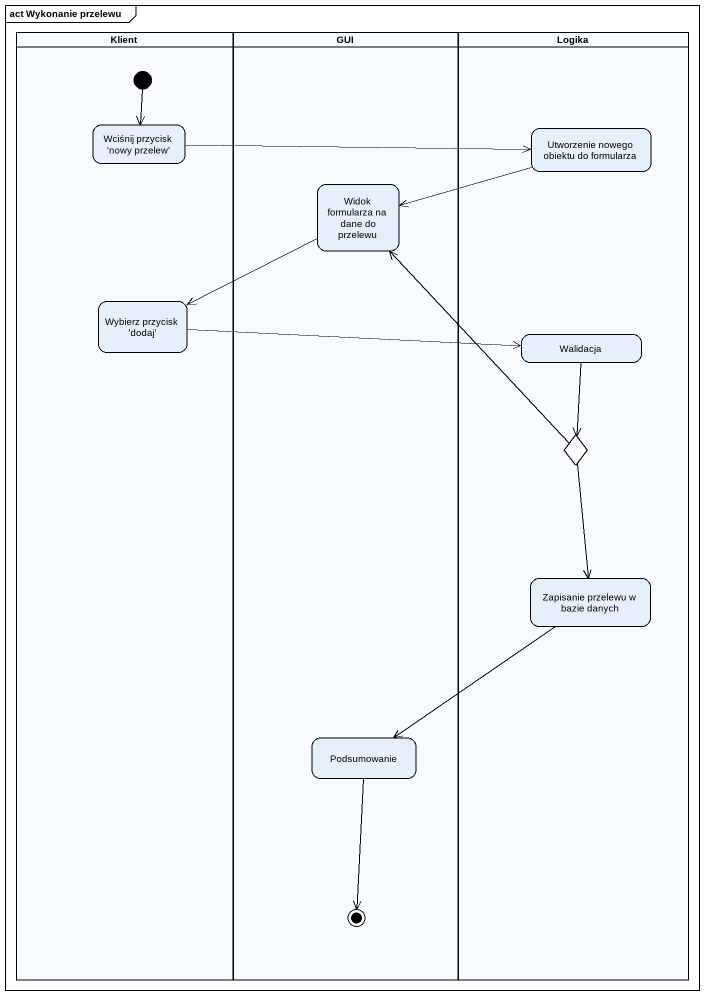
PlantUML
@startuml
mainframe act Wykonanie przelewu
hide empty description
state Klient <<partition>> {
  state "Wciśnij przycisk 'nowy przelew'" as Wciśnij_przycisk_nowy
  state "Wybierz przycisk 'dodaj'" as Wybierz_przycisk_dodaj
  [*] --> Wciśnij_przycisk_nowy
}
state GUI <<partition>> {
  state "Widok formularza na dane do przelewu" as Widok_formularza_na_dane_do
  state Podsumowanie
  Podsumowanie --> [*]
}
state Logika <<partition>> {
  state "Utworzenie nowego obiektu do formularza" as Utworzenie_nowego_obiektu
  state Walidacja
  state choice1 <<choice>>
  state "Zapisanie przelewu w bazie danych" as Zapisanie_przelewu_w_bazie
}
Wciśnij_przycisk_nowy -right-> Utworzenie_nowego_obiektu
Utworzenie_nowego_obiektu -left-> Widok_formularza_na_dane_do
Widok_formularza_na_dane_do -left-> Wybierz_przycisk_dodaj
Wybierz_przycisk_dodaj -right-> Walidacja
Walidacja --> choice1
choice1 -up-> Widok_formularza_na_dane_do
choice1 --> Zapisanie_przelewu_w_bazie
Zapisanie_przelewu_w_bazie --> Podsumowanie
@enduml
